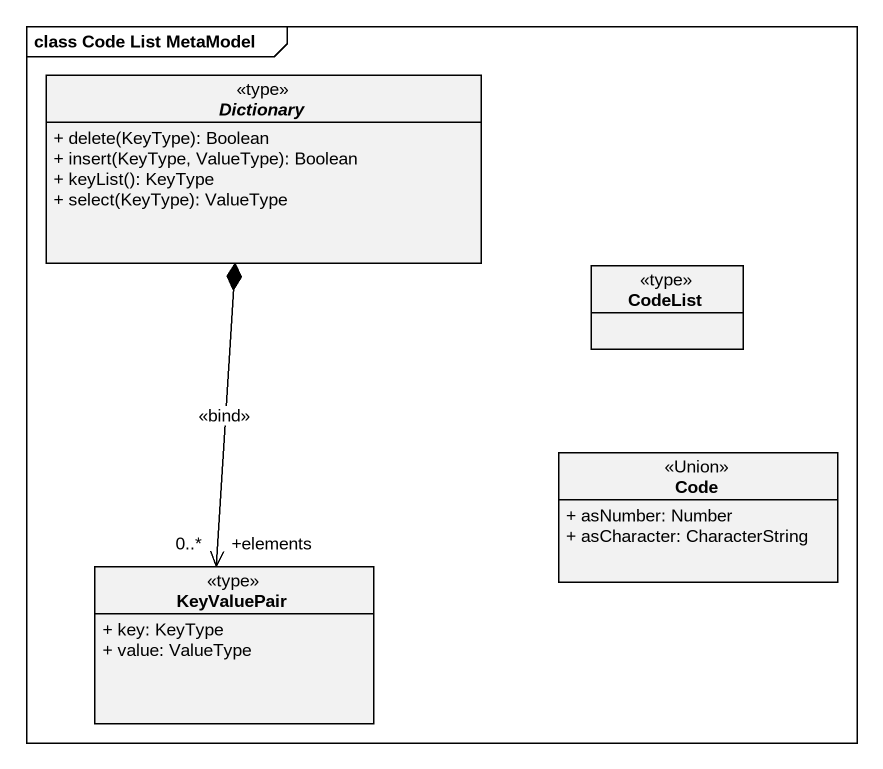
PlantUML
@startuml
mainframe class Code List MetaModel
hide circle
hide empty members
skinparam classAttributeIconSize 0
abstract class Dictionary <<type>> {
  + delete(KeyType): Boolean
  + insert(KeyType, ValueType): Boolean
  + keyList(): KeyType
  + select(KeyType): ValueType
}
class CodeList <<type>>
class Code <<Union>> {
  + asNumber: Number
  + asCharacter: CharacterString
}
class KeyValuePair <<type>> {
  + key: KeyType
  + value: ValueType
}
KeyValuePair "+elements\n0..*" <-up-* Dictionary : <<bind>>
@enduml
